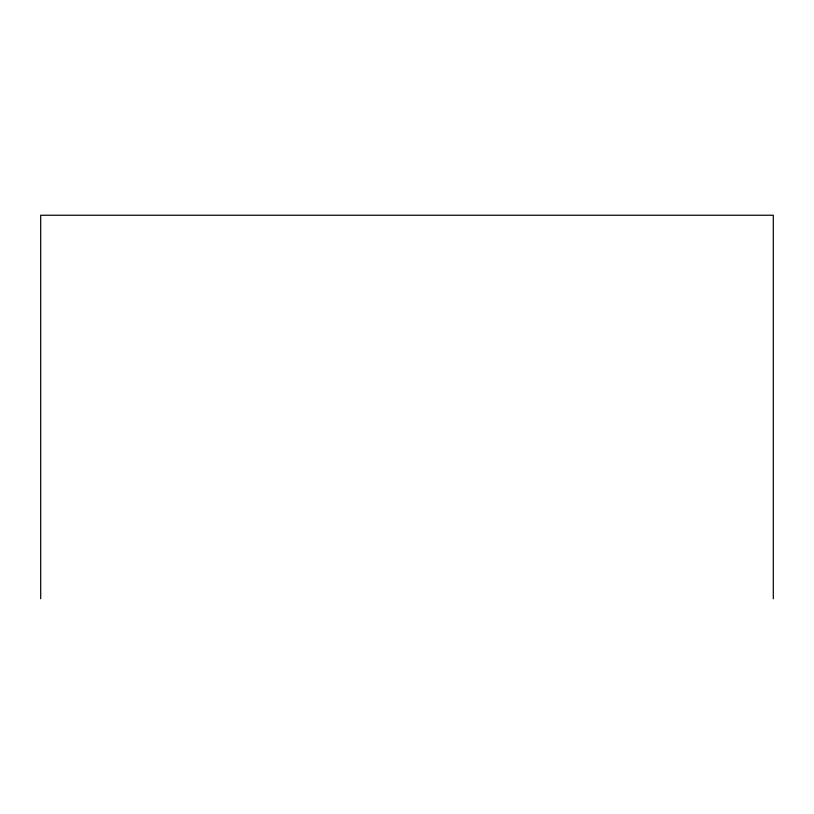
<?xml version="1.0" encoding="UTF-8"?>
<svg xmlns="http://www.w3.org/2000/svg" width="814" height="814" viewBox="0 0 814 814"><rect width="100%" height="100%" fill="white"/><g stroke="black" fill="none" stroke-linecap="round" stroke-linejoin="round"><path stroke-width="1.22" d="M773.3 598.758L773.3 215.242L40.7 215.242L40.7 598.758"/></g></svg>
